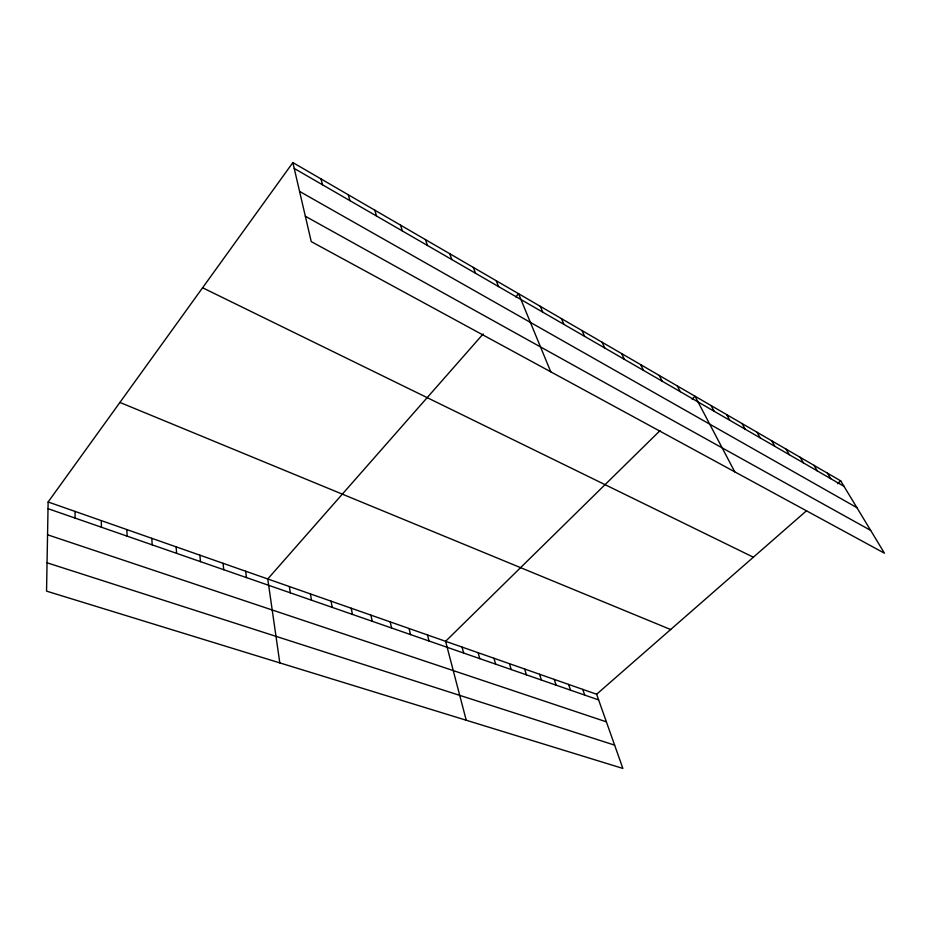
<?xml version="1.0" encoding="UTF-8"?>
<svg xmlns="http://www.w3.org/2000/svg" width="931" height="931" viewBox="0 0 931 931"><rect width="100%" height="100%" fill="white"/><g stroke="black" fill="none" stroke-linecap="round" stroke-linejoin="round"><path stroke-width="1.4" d="M48.133 501.984L46.55 591.127L622.862 768.424L596.62 694.247L48.133 501.984L292.869 162.576L840.693 480.862L884.45 553.2L311.245 241.618L292.869 162.576M483.177 333.938L267.756 578.966L279.8 662.884M515.739 296.884L518.555 293.696L550.768 371.806M660.056 430.599L445.6 641.319L466.233 720.245M692.117 399.108L695.038 396.234L734.745 471.819M596.62 694.247L806.572 510.7M837.469 483.689L840.693 480.862M47.05 562.79L614.623 745.137M47.551 534.778L606.384 721.851M48.016 508.675L598.621 699.914M119.913 402.436L670.657 629.531M202.597 287.772L753.365 557.215M305.356 216.26L870.648 530.379M299.584 191.414L856.904 507.663M294.243 168.441L844.021 486.354M827.461 473.181L830.766 478.685M813.962 465.337L817.243 470.865M800.183 457.319L803.43 462.882M786.113 449.149L789.325 454.724M771.741 440.794L774.918 446.403M757.054 432.263L760.208 437.896M742.054 423.558L745.172 429.203M726.727 414.644L729.811 420.312M711.063 405.544L714.1 411.223M677.349 385.958L680.293 391.683M659.229 375.426L662.116 381.175M640.644 364.626L643.484 370.398M621.594 353.559L624.375 359.343M602.043 342.201L604.766 348.008M581.991 330.552L584.633 336.37M561.405 318.588L563.977 324.419M540.259 306.311L542.761 312.153M496.246 280.731L498.562 286.597M473.309 267.406L475.532 273.272M449.72 253.698L451.849 259.586M582.748 689.382L584.715 695.085M425.455 239.604L427.48 245.493M568.608 684.436L570.54 690.162M554.224 679.386L556.121 685.158M400.493 225.104L402.401 230.981M539.573 674.253L541.423 680.049M524.642 669.017L526.446 674.847M374.774 210.162L376.566 216.05M509.432 663.687L511.2 669.552M493.93 658.252L495.653 664.152M478.127 652.712L479.802 658.648M348.299 194.777L349.951 200.654M462.02 647.068L463.65 653.038M321.009 178.915L322.522 184.792M427.527 634.977L429.04 641.017M409.07 628.506L410.513 634.581M390.205 621.896L391.579 628.006M370.922 615.135L372.237 621.291M351.208 608.222L352.453 614.413M331.052 601.158L332.216 607.384M310.43 593.931L311.513 600.204M289.343 586.542L290.344 592.849M245.656 571.227L246.482 577.604M223.033 563.29L223.754 569.714M199.862 555.167L200.479 561.637M176.122 546.846L176.634 553.351M151.8 538.316L152.195 544.868M126.86 529.576L127.128 536.163M101.281 520.615L101.432 527.237M75.05 511.422L75.074 518.078"/></g></svg>
